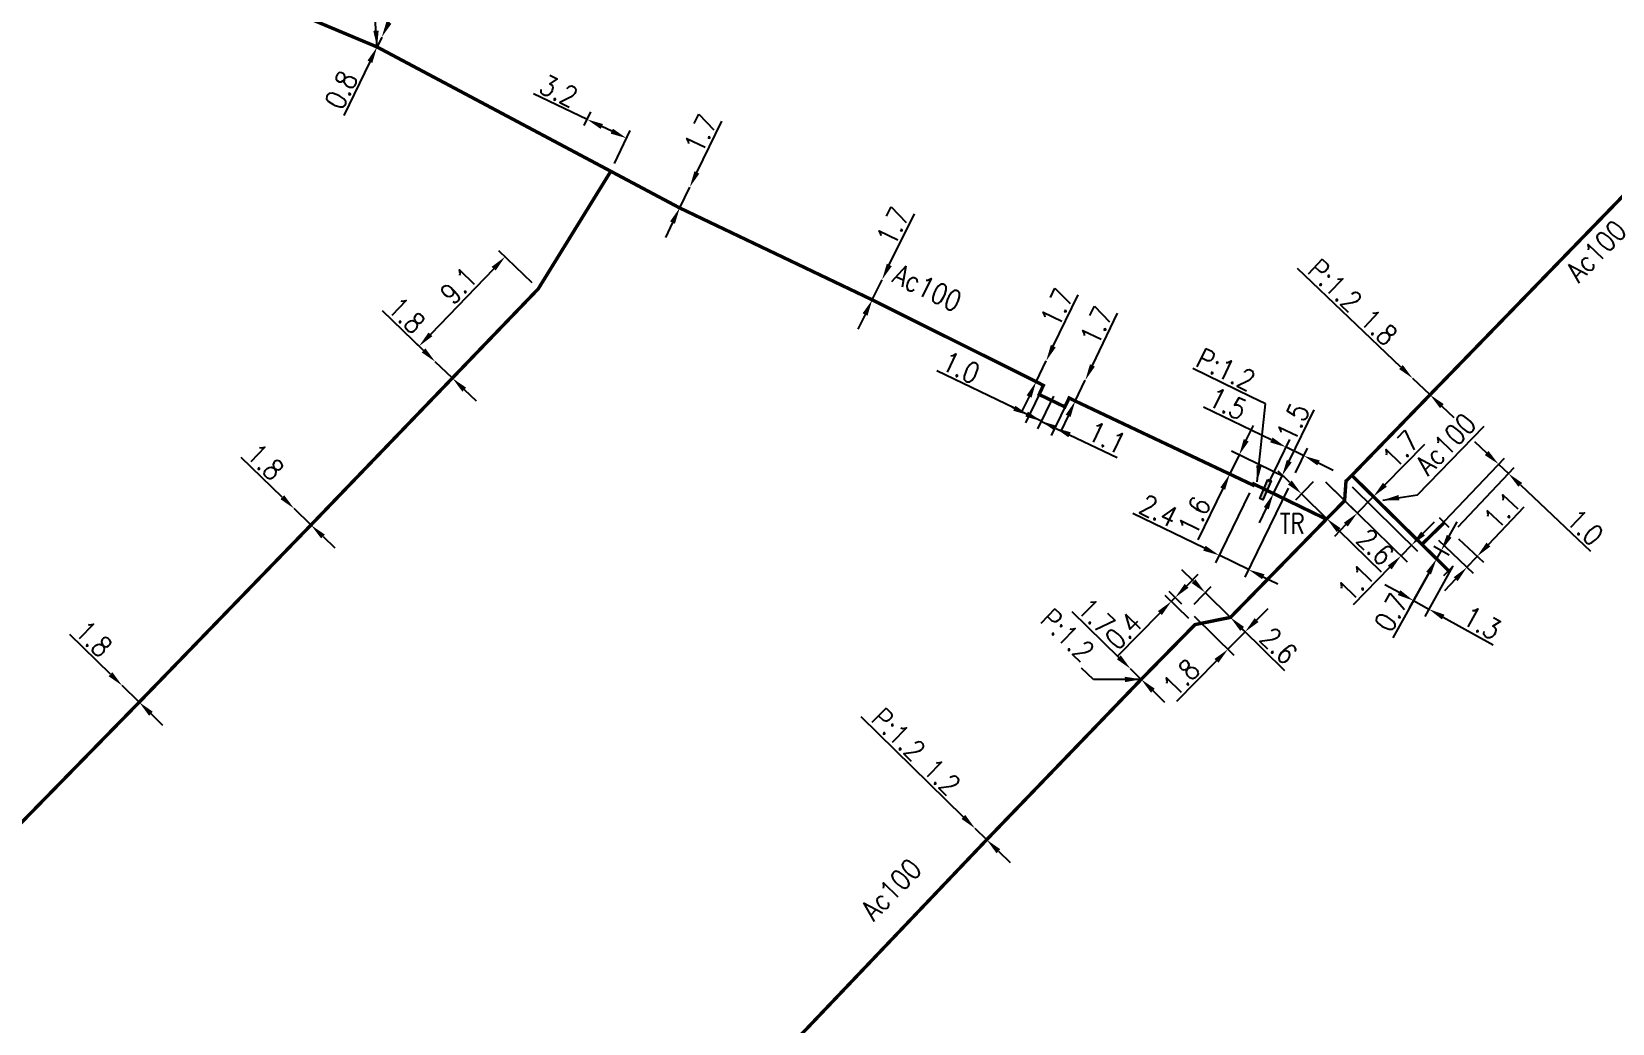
# Model space of a CAD drawing. Header units: millimetres. Extents: x 138988 to 140002, y 128990 to 130001.
# Drawn here: x 139089 to 139205.1, y 129176.9 to 129249.7 of the extents above; entities that cross this region are included whole.
import ezdxf
from ezdxf.enums import TextEntityAlignment as Align

# ---------------------------------------------------------------- set-up
doc = ezdxf.new("R2010")
doc.units = ezdxf.units.MM
doc.header["$PDMODE"] = 34
doc.linetypes.add('L_25_AP', pattern=[2000, 1000, 1000])
doc.layers.get('0').update_dxf_attribs({"linetype": 'CONTINUOUS'})
doc.layers.get('Defpoints').update_dxf_attribs({"linetype": 'CONTINUOUS'})
doc.layers.add('L_150', color=1, linetype='CONTINUOUS')
doc.layers.add('L_340', color=7, linetype='CONTINUOUS')
doc.styles.add('G_ROMANS', font='ROMANS.SHX', dxfattribs={"width": 0.75})
doc.styles.get("Standard").update_dxf_attribs({"font": 'romans.shx', "width": 0.85})
doc.dimstyles.get("Standard").update_dxf_attribs({"dimtxt": 1.5, "dimasz": 1.2, "dimexe": 0.625, "dimexo": 0.625, "dimgap": 0.25, "dimtad": 1, "dimdec": 1, "dimzin": 0, "dimdsep": 46, "dimtxsty": 'Standard', "dimcen": -0.5, "dimadec": 0, "dimazin": 0, "dimtfac": 1, "dimtdec": 1, "dimtmove": 0, "dimatfit": 3, "dimfxl": 0, "dimtolj": 1, "dimtzin": 0, "dimarcsym": 0})

# ---------------------------------------------------------------- blocks, each defined once
blk = doc.blocks.new('*D1044')
at = {"layer": 'Defpoints', "color": 0, "linetype": 'Continuous', "transparency": 16777216}
for p in [(139095.69, 129201.69), (139095.69, 129201.69), (139096.94, 129200.47)]:
    blk.add_point(p, dxfattribs=at)
at = {"layer": 'L_150', "color": 0, "linetype": 'Continuous', "lineweight": -2, "transparency": 16777216}
for p, q in [((139094.83, 129202.53), (139091.84, 129205.45)), ((139096.94, 129200.47), (139095.69, 129201.69)), ((139097.8, 129199.63), (139098.66, 129198.79))]:
    blk.add_line(p, q, dxfattribs=at)
at = {"layer": 'L_150', "color": 0, "linetype": 'Continuous', "transparency": 16777216}
for points in [[(139094.97, 129202.67), (139094.69, 129202.38), (139095.69, 129201.69)], [(139097.94, 129199.77), (139097.66, 129199.48), (139096.94, 129200.47)]]:
    blk.add_solid(points, dxfattribs=at)
at = {"layer": 'L_150', "color": 0, "linetype": 'Continuous', "transparency": 16777216, "insert": (139093.6, 129205.13), "char_height": 1.5, "attachment_point": 5, "rotation": 315.6633}
blk.add_mtext('\\A1;1.8', dxfattribs=at)
blk = doc.blocks.new('*D1050')
at = {"layer": 'Defpoints', "color": 0, "linetype": 'Continuous', "transparency": 16777216}
for p in [(139114.4, 129248.59), (139114.74, 129249.31), (139114.74, 129249.31)]:
    blk.add_point(p, dxfattribs=at)
at = {"layer": 'L_150', "color": 0, "linetype": 'Continuous', "lineweight": -2, "transparency": 16777216}
for p, q in [((139115.27, 129250.39), (139115.79, 129251.47)), ((139114.74, 129249.31), (139114.4, 129248.59)), ((139113.87, 129247.51), (139111.97, 129243.57))]:
    blk.add_line(p, q, dxfattribs=at)
at = {"layer": 'L_150', "color": 0, "linetype": 'Continuous', "transparency": 16777216}
for points in [[(139115.09, 129250.48), (139115.45, 129250.3), (139114.74, 129249.31)], [(139113.69, 129247.59), (139114.05, 129247.42), (139114.4, 129248.59)]]:
    blk.add_solid(points, dxfattribs=at)
at = {"layer": 'L_150', "color": 0, "linetype": 'Continuous', "transparency": 16777216, "insert": (139111.76, 129245.43), "char_height": 1.5, "attachment_point": 5, "rotation": 64.2284}
blk.add_mtext('\\A1;0.8', dxfattribs=at)
blk = doc.blocks.new('*D1051')
at = {"layer": 'Defpoints', "color": 0, "linetype": 'Continuous', "transparency": 16777216}
for p in [(139129.82, 129243.27), (139129.33, 129242.25), (139131.55, 129239.46)]:
    blk.add_point(p, dxfattribs=at)
at = {"layer": 'L_150', "color": 0, "linetype": 'Continuous', "lineweight": -2, "transparency": 16777216}
for p, q in [((139129.82, 129243.27), (139125.87, 129245.15)), ((139129.6, 129242.82), (139130.08, 129243.83)), ((139131.62, 129242.41), (139130.9, 129242.75)), ((139131.82, 129240.03), (139132.97, 129242.45))]:
    blk.add_line(p, q, dxfattribs=at)
at = {"layer": 'L_150', "color": 0, "linetype": 'Continuous', "transparency": 16777216}
for points in [[(139130.98, 129242.93), (139130.81, 129242.57), (139129.82, 129243.27)], [(139131.71, 129242.59), (139131.54, 129242.23), (139132.71, 129241.89)]]:
    blk.add_solid(points, dxfattribs=at)
at = {"layer": 'L_150', "color": 0, "linetype": 'Continuous', "transparency": 16777216, "insert": (139127.73, 129245.37), "char_height": 1.5, "attachment_point": 5, "rotation": 334.5135}
blk.add_mtext('\\A1;3.2', dxfattribs=at)
blk = doc.blocks.new('*D1052')
at = {"layer": 'Defpoints', "color": 0, "linetype": 'Continuous', "transparency": 16777216}
for p in [(139137.35, 129238.3), (139137.35, 129238.3), (139136.61, 129236.77)]:
    blk.add_point(p, dxfattribs=at)
at = {"layer": 'L_150', "color": 0, "linetype": 'Continuous', "lineweight": -2, "transparency": 16777216}
for p, q in [((139137.87, 129239.38), (139139.71, 129243.15)), ((139136.61, 129236.77), (139137.35, 129238.3)), ((139136.08, 129235.69), (139135.56, 129234.61))]:
    blk.add_line(p, q, dxfattribs=at)
at = {"layer": 'L_150', "color": 0, "linetype": 'Continuous', "transparency": 16777216}
for points in [[(139137.69, 129239.47), (139138.05, 129239.29), (139137.35, 129238.3)], [(139135.9, 129235.78), (139136.26, 129235.61), (139136.61, 129236.77)]]:
    blk.add_solid(points, dxfattribs=at)
at = {"layer": 'L_150', "color": 0, "linetype": 'Continuous', "transparency": 16777216, "insert": (139138.15, 129242.24), "char_height": 1.5, "attachment_point": 5, "rotation": 64.0639}
blk.add_mtext('\\A1;1.7', dxfattribs=at)
blk = doc.blocks.new('*D1053')
at = {"layer": 'Defpoints', "color": 0, "linetype": 'Continuous', "transparency": 16777216}
for p in [(139151.46, 129231.5), (139151.46, 129231.5), (139150.74, 129230.02)]:
    blk.add_point(p, dxfattribs=at)
at = {"layer": 'L_150', "color": 0, "linetype": 'Continuous', "lineweight": -2, "transparency": 16777216}
for p, q in [((139151.99, 129232.58), (139153.83, 129236.34)), ((139150.74, 129230.02), (139151.46, 129231.5)), ((139150.21, 129228.94), (139149.68, 129227.86))]:
    blk.add_line(p, q, dxfattribs=at)
at = {"layer": 'L_150', "color": 0, "linetype": 'Continuous', "transparency": 16777216}
for points in [[(139151.81, 129232.67), (139152.17, 129232.49), (139151.46, 129231.5)], [(139150.03, 129229.03), (139150.39, 129228.85), (139150.74, 129230.02)]]:
    blk.add_solid(points, dxfattribs=at)
at = {"layer": 'L_150', "color": 0, "linetype": 'Continuous', "transparency": 16777216, "insert": (139152.27, 129235.44), "char_height": 1.5, "attachment_point": 5, "rotation": 63.9567}
blk.add_mtext('\\A1;1.7', dxfattribs=at)
blk = doc.blocks.new('*D1054')
at = {"layer": 'Defpoints', "color": 0, "linetype": 'Continuous', "transparency": 16777216}
for p in [(139126.23, 129230.83), (139117.48, 129226.62), (139118.67, 129225.48)]:
    blk.add_point(p, dxfattribs=at)
at = {"layer": 'L_150', "color": 0, "linetype": 'Continuous', "lineweight": -2, "transparency": 16777216}
for p, q in [((139125.78, 129231.27), (139123.34, 129233.61)), ((139122.96, 129232.31), (139118.31, 129227.48)), ((139118.22, 129225.91), (139117.03, 129227.05))]:
    blk.add_line(p, q, dxfattribs=at)
at = {"layer": 'L_150', "color": 0, "linetype": 'Continuous', "transparency": 16777216}
for points in [[(139122.81, 129232.45), (139123.1, 129232.17), (139123.79, 129233.18)], [(139118.17, 129227.62), (139118.46, 129227.35), (139117.48, 129226.62)]]:
    blk.add_solid(points, dxfattribs=at)
at = {"layer": 'L_150', "color": 0, "linetype": 'Continuous', "transparency": 16777216, "insert": (139120.38, 129231.07), "char_height": 1.5, "attachment_point": 5, "rotation": 46.1156}
blk.add_mtext('\\A1;9.1', dxfattribs=at)
blk = doc.blocks.new('*D1055')
at = {"layer": 'Defpoints', "color": 0, "linetype": 'Continuous', "transparency": 16777216}
for p in [(139118.67, 129225.47), (139118.67, 129225.47), (139119.93, 129224.26)]:
    blk.add_point(p, dxfattribs=at)
at = {"layer": 'L_150', "color": 0, "linetype": 'Continuous', "lineweight": -2, "transparency": 16777216}
for p, q in [((139117.81, 129226.31), (139114.79, 129229.21)), ((139119.93, 129224.26), (139118.67, 129225.47)), ((139120.8, 129223.43), (139121.66, 129222.6))]:
    blk.add_line(p, q, dxfattribs=at)
at = {"layer": 'L_150', "color": 0, "linetype": 'Continuous', "transparency": 16777216}
for points in [[(139117.95, 129226.45), (139117.67, 129226.16), (139118.67, 129225.47)], [(139120.94, 129223.57), (139120.66, 129223.28), (139119.93, 129224.26)]]:
    blk.add_solid(points, dxfattribs=at)
at = {"layer": 'L_150', "color": 0, "linetype": 'Continuous', "transparency": 16777216, "insert": (139116.56, 129228.89), "char_height": 1.5, "attachment_point": 5, "rotation": 316.1164}
blk.add_mtext('\\A1;1.8', dxfattribs=at)
blk = doc.blocks.new('*D1056')
at = {"layer": 'Defpoints', "color": 0, "linetype": 'Continuous', "transparency": 16777216}
for p in [(139108.31, 129214.69), (139108.31, 129214.69), (139109.56, 129213.47)]:
    blk.add_point(p, dxfattribs=at)
at = {"layer": 'L_150', "color": 0, "linetype": 'Continuous', "lineweight": -2, "transparency": 16777216}
for p, q in [((139107.44, 129215.53), (139104.43, 129218.44)), ((139109.56, 129213.47), (139108.31, 129214.69)), ((139110.43, 129212.64), (139111.29, 129211.8))]:
    blk.add_line(p, q, dxfattribs=at)
at = {"layer": 'L_150', "color": 0, "linetype": 'Continuous', "transparency": 16777216}
for points in [[(139107.58, 129215.67), (139107.31, 129215.38), (139108.31, 129214.69)], [(139110.57, 129212.78), (139110.29, 129212.5), (139109.56, 129213.47)]]:
    blk.add_solid(points, dxfattribs=at)
at = {"layer": 'L_150', "color": 0, "linetype": 'Continuous', "transparency": 16777216, "insert": (139106.2, 129218.12), "char_height": 1.5, "attachment_point": 5, "rotation": 315.9331}
blk.add_mtext('\\A1;1.8', dxfattribs=at)
blk = doc.blocks.new('*D1058')
at = {"layer": 'Defpoints', "color": 0, "linetype": 'Continuous', "transparency": 16777216}
for p in [(139166.38, 129224.12), (139166.38, 129224.12), (139165.64, 129222.59)]:
    blk.add_point(p, dxfattribs=at)
at = {"layer": 'L_150', "color": 0, "linetype": 'Continuous', "lineweight": -2, "transparency": 16777216}
for p, q in [((139166.9, 129225.2), (139168.75, 129229.05)), ((139165.64, 129222.59), (139166.38, 129224.12)), ((139165.12, 129221.51), (139164.6, 129220.43))]:
    blk.add_line(p, q, dxfattribs=at)
at = {"layer": 'L_150', "color": 0, "linetype": 'Continuous', "transparency": 16777216}
for points in [[(139166.72, 129225.29), (139167.08, 129225.12), (139166.38, 129224.12)], [(139164.94, 129221.59), (139165.3, 129221.42), (139165.64, 129222.59)]]:
    blk.add_solid(points, dxfattribs=at)
at = {"layer": 'L_150', "color": 0, "linetype": 'Continuous', "transparency": 16777216, "insert": (139167.2, 129228.14), "char_height": 1.5, "attachment_point": 5, "rotation": 64.2855}
blk.add_mtext('\\A1;1.7', dxfattribs=at)
blk = doc.blocks.new('*D1059')
at = {"layer": 'Defpoints', "color": 0, "linetype": 'Continuous', "transparency": 16777216}
for p in [(139163.51, 129225.54), (139163.51, 129225.54), (139162.77, 129224.01)]:
    blk.add_point(p, dxfattribs=at)
at = {"layer": 'L_150', "color": 0, "linetype": 'Continuous', "lineweight": -2, "transparency": 16777216}
for p, q in [((139164.03, 129226.62), (139165.85, 129230.4)), ((139162.77, 129224.01), (139163.51, 129225.54)), ((139162.25, 129222.93), (139161.73, 129221.85))]:
    blk.add_line(p, q, dxfattribs=at)
at = {"layer": 'L_150', "color": 0, "linetype": 'Continuous', "transparency": 16777216}
for points in [[(139163.85, 129226.71), (139164.21, 129226.53), (139163.51, 129225.54)], [(139162.07, 129223.01), (139162.43, 129222.84), (139162.77, 129224.01)]]:
    blk.add_solid(points, dxfattribs=at)
at = {"layer": 'L_150', "color": 0, "linetype": 'Continuous', "transparency": 16777216, "insert": (139164.3, 129229.48), "char_height": 1.5, "attachment_point": 5, "rotation": 64.2855}
blk.add_mtext('\\A1;1.7', dxfattribs=at)
blk = doc.blocks.new('*D1060')
at = {"layer": 'Defpoints', "color": 0, "linetype": 'Continuous', "transparency": 16777216}
for p in [(139164.31, 129223.51), (139165.19, 129222.81), (139163.15, 129221.11)]:
    blk.add_point(p, dxfattribs=at)
at = {"layer": 'L_150', "color": 0, "linetype": 'Continuous', "lineweight": -2, "transparency": 16777216}
for p, q in [((139162.07, 129221.63), (139160.99, 129222.15)), ((139164.04, 129222.94), (139162.88, 129220.54)), ((139164.92, 129222.24), (139163.87, 129220.07)), ((139163.15, 129221.11), (139164.14, 129220.63)), ((139165.22, 129220.11), (139168.71, 129218.43))]:
    blk.add_line(p, q, dxfattribs=at)
at = {"layer": 'L_150', "color": 0, "linetype": 'Continuous', "transparency": 16777216}
for points in [[(139162.16, 129221.81), (139161.98, 129221.45), (139163.15, 129221.11)], [(139165.31, 129220.29), (139165.13, 129219.93), (139164.14, 129220.63)]]:
    blk.add_solid(points, dxfattribs=at)
at = {"layer": 'L_150', "color": 0, "linetype": 'Continuous', "transparency": 16777216, "insert": (139167.96, 129219.9), "char_height": 1.5, "attachment_point": 5, "rotation": 334.2855}
blk.add_mtext('\\A1;1.1', dxfattribs=at)
blk = doc.blocks.new('*D1061')
at = {"layer": 'Defpoints', "color": 0, "linetype": 'Continuous', "transparency": 16777216}
for p in [(139163.3, 129223.74), (139164.31, 129223.51), (139163.15, 129221.11)]:
    blk.add_point(p, dxfattribs=at)
at = {"layer": 'L_150', "color": 0, "linetype": 'Continuous', "lineweight": -2, "transparency": 16777216}
for p, q in [((139161.17, 129222.06), (139155.47, 129224.8)), ((139163.03, 129223.17), (139161.98, 129220.98)), ((139164.04, 129222.94), (139162.88, 129220.54)), ((139163.15, 129221.11), (139162.25, 129221.54)), ((139164.23, 129220.58), (139165.31, 129220.06))]:
    blk.add_line(p, q, dxfattribs=at)
at = {"layer": 'L_150', "color": 0, "linetype": 'Continuous', "transparency": 16777216}
for points in [[(139161.25, 129222.24), (139161.08, 129221.88), (139162.25, 129221.54)], [(139164.32, 129220.76), (139164.14, 129220.4), (139163.15, 129221.11)]]:
    blk.add_solid(points, dxfattribs=at)
at = {"layer": 'L_150', "color": 0, "linetype": 'Continuous', "transparency": 16777216, "insert": (139157.25, 129225.05), "char_height": 1.5, "attachment_point": 5, "rotation": 334.2855}
blk.add_mtext('\\A1;1.0', dxfattribs=at)
blk = doc.blocks.new('*D1062')
at = {"layer": 'Defpoints', "color": 0, "linetype": 'Continuous', "transparency": 16777216}
for p in [(139182.42, 129218.57), (139179.6, 129216.08), (139181.54, 129216.75)]:
    blk.add_point(p, dxfattribs=at)
at = {"layer": 'L_340', "color": 0, "linetype": 'Continuous', "lineweight": -2, "transparency": 16777216}
for p, q in [((139180.03, 129219.73), (139175.05, 129222.15)), ((139179.87, 129216.64), (139181.39, 129219.77)), ((139182.42, 129218.57), (139181.11, 129219.2)), ((139181.81, 129217.31), (139182.69, 129219.13)), ((139183.5, 129218.04), (139184.58, 129217.52))]:
    blk.add_line(p, q, dxfattribs=at)
at = {"layer": 'L_340', "color": 0, "linetype": 'Continuous', "transparency": 16777216}
for points in [[(139180.12, 129219.91), (139179.95, 129219.55), (139181.11, 129219.2)], [(139183.59, 129218.22), (139183.41, 129217.86), (139182.42, 129218.57)]]:
    blk.add_solid(points, dxfattribs=at)
at = {"layer": 'L_340', "color": 0, "linetype": 'Continuous', "transparency": 16777216, "insert": (139176.83, 129222.4), "char_height": 1.5, "attachment_point": 5, "rotation": 334.0854}
blk.add_mtext('\\A1;1.5', dxfattribs=at)
blk = doc.blocks.new('*D1063')
at = {"layer": 'Defpoints', "color": 0, "linetype": 'Continuous', "transparency": 16777216}
for p in [(139178.7, 129216.4), (139181.54, 129216.75), (139178.36, 129210.21)]:
    blk.add_point(p, dxfattribs=at)
at = {"layer": 'L_150', "color": 0, "linetype": 'Continuous', "lineweight": -2, "transparency": 16777216}
for p, q in [((139181.26, 129216.19), (139178.09, 129209.65)), ((139178.43, 129215.84), (139175.93, 129210.7)), ((139175.12, 129211.78), (139169.87, 129214.33)), ((139178.36, 129210.21), (139176.2, 129211.26)), ((139179.44, 129209.69), (139180.52, 129209.16))]:
    blk.add_line(p, q, dxfattribs=at)
at = {"layer": 'L_150', "color": 0, "linetype": 'Continuous', "transparency": 16777216}
for points in [[(139175.21, 129211.96), (139175.03, 129211.6), (139176.2, 129211.26)], [(139179.53, 129209.87), (139179.35, 129209.51), (139178.36, 129210.21)]]:
    blk.add_solid(points, dxfattribs=at)
at = {"layer": 'L_150', "color": 0, "linetype": 'Continuous', "transparency": 16777216, "insert": (139171.76, 129214.53), "char_height": 1.5, "attachment_point": 5, "rotation": 334.0854}
blk.add_mtext('\\A1;2.4', dxfattribs=at)
blk = doc.blocks.new('*D1064')
at = {"layer": 'Defpoints', "color": 0, "linetype": 'Continuous', "transparency": 16777216}
for p in [(139179.6, 129216.08), (139180.82, 129217.1), (139181.54, 129216.75)]:
    blk.add_point(p, dxfattribs=at)
at = {"layer": 'L_340', "color": 0, "linetype": 'Continuous', "lineweight": -2, "transparency": 16777216}
for p, q in [((139181.35, 129218.18), (139183.18, 129221.95)), ((139180.98, 129217.02), (139180.26, 129217.37)), ((139180.19, 129215.8), (139180.82, 129217.1)), ((139180.16, 129215.81), (139180.75, 129215.52)), ((139179.66, 129214.72), (139179.14, 129213.64))]:
    blk.add_line(p, q, dxfattribs=at)
at = {"layer": 'L_340', "color": 0, "linetype": 'Continuous', "transparency": 16777216}
for points in [[(139181.17, 129218.27), (139181.53, 129218.09), (139180.82, 129217.1)], [(139179.48, 129214.8), (139179.84, 129214.63), (139180.19, 129215.8)]]:
    blk.add_solid(points, dxfattribs=at)
at = {"layer": 'L_340', "color": 0, "linetype": 'Continuous', "transparency": 16777216, "insert": (139181.62, 129221.04), "char_height": 1.5, "attachment_point": 5, "rotation": 64.0854}
blk.add_mtext('\\A1;1.5', dxfattribs=at)
blk = doc.blocks.new('*D1065')
at = {"layer": 'Defpoints', "color": 0, "linetype": 'Continuous', "transparency": 16777216}
for p in [(139176.99, 129217.24), (139178.7, 129216.4), (139181.54, 129216.75)]:
    blk.add_point(p, dxfattribs=at)
at = {"layer": 'L_150', "color": 0, "linetype": 'Continuous', "lineweight": -2, "transparency": 16777216}
for p, q in [((139178.19, 129219.71), (139178.72, 129220.79)), ((139177.67, 129218.63), (139176.99, 129217.24)), ((139180.98, 129217.02), (139177.11, 129218.91)), ((139178.14, 129216.68), (139176.43, 129217.51)), ((139176.47, 129216.16), (139174.63, 129212.39))]:
    blk.add_line(p, q, dxfattribs=at)
at = {"layer": 'L_150', "color": 0, "linetype": 'Continuous', "transparency": 16777216}
for points in [[(139178.01, 129219.8), (139178.37, 129219.62), (139177.67, 129218.63)], [(139176.29, 129216.24), (139176.64, 129216.07), (139176.99, 129217.24)]]:
    blk.add_solid(points, dxfattribs=at)
at = {"layer": 'L_150', "color": 0, "linetype": 'Continuous', "transparency": 16777216, "insert": (139174.39, 129214.17), "char_height": 1.5, "attachment_point": 5, "rotation": 64.0854}
blk.add_mtext('\\A1;1.6', dxfattribs=at)
blk = doc.blocks.new('L_340_19')
at = {"linetype": 'Continuous'}
blk.add_hatch(color=0, dxfattribs=at).paths.add_polyline_path([(0.125, 0.75), (-0.125, 0.75), (-0.125, -0.75), (0.125, -0.75)])
at = {"color": 0, "linetype": 'Continuous'}
blk.add_lwpolyline([(-0.125, 0.75), (0.125, 0.75), (0.125, -0.75), (-0.125, -0.75)], close=True, dxfattribs=at)
at = {"color": 0, "linetype": 'Continuous', "width": 0.75}
for tag, height, flags, p in [('TR', 1.5, 8, (0, 3)), ('DEF_LEG', 1.2, 3, (0, -5)), ('DEF_COUP', 1.2, 3, (0, -7.5)), ('DEF_TYPE', 1.2, 3, (0, -10))]:
    blk.add_attdef(tag, text='', height=height, dxfattribs=dict(at, flags=flags)).set_placement(p, align=Align.MIDDLE)
blk = doc.blocks.new('*D1089')
at = {"layer": 'Defpoints', "color": 0, "linetype": 'Continuous', "transparency": 16777216}
for p in [(139190.41, 129224.25), (139190.41, 129224.25), (139191.68, 129223.05)]:
    blk.add_point(p, dxfattribs=at)
at = {"layer": 'L_150', "color": 0, "linetype": 'Continuous', "lineweight": -2, "transparency": 16777216}
for p, q in [((139189.54, 129225.08), (139181.94, 129232.33)), ((139191.68, 129223.05), (139190.41, 129224.25)), ((139192.55, 129222.22), (139193.42, 129221.39))]:
    blk.add_line(p, q, dxfattribs=at)
at = {"layer": 'L_150', "color": 0, "linetype": 'Continuous', "transparency": 16777216}
for points in [[(139189.68, 129225.23), (139189.41, 129224.94), (139190.41, 129224.25)], [(139192.69, 129222.36), (139192.41, 129222.07), (139191.68, 129223.05)]]:
    blk.add_solid(points, dxfattribs=at)
at = {"layer": 'L_150', "color": 0, "linetype": 'Continuous', "transparency": 16777216, "insert": (139186, 129229.84), "char_height": 1.5, "attachment_point": 5, "rotation": 316.3954}
blk.add_mtext('\\A1;P:1.2 1.8', dxfattribs=at)
blk = doc.blocks.new('*D1090')
at = {"layer": 'Defpoints', "color": 0, "linetype": 'Continuous', "transparency": 16777216}
for p in [(139183.55, 129217.09), (139185.51, 129216.71), (139189.55, 129211.22)]:
    blk.add_point(p, dxfattribs=at)
at = {"layer": 'L_150', "color": 0, "linetype": 'Continuous', "lineweight": -2, "transparency": 16777216}
for p, q in [((139184, 129216.66), (139190, 129210.78)), ((139185.96, 129216.28), (139190.77, 129211.57)), ((139191.16, 129212.86), (139192, 129213.72)), ((139190.32, 129212), (139189.55, 129211.22)), ((139188.71, 129210.36), (139186.04, 129207.62))]:
    blk.add_line(p, q, dxfattribs=at)
at = {"layer": 'L_150', "color": 0, "linetype": 'Continuous', "transparency": 16777216}
for points in [[(139191.02, 129213), (139191.31, 129212.72), (139190.32, 129212)], [(139188.57, 129210.5), (139188.86, 129210.22), (139189.55, 129211.22)]]:
    blk.add_solid(points, dxfattribs=at)
at = {"layer": 'L_150', "color": 0, "linetype": 'Continuous', "transparency": 16777216, "insert": (139186.24, 129209.26), "char_height": 1.5, "attachment_point": 5, "rotation": 45.6231}
blk.add_mtext('\\A1;1.1', dxfattribs=at)
blk = doc.blocks.new('*D1091')
at = {"layer": 'Defpoints', "color": 0, "linetype": 'Continuous', "transparency": 16777216}
for p in [(139183.55, 129217.09), (139182.25, 129215.77), (139185.41, 129215.27)]:
    blk.add_point(p, dxfattribs=at)
at = {"layer": 'L_150', "color": 0, "linetype": 'Continuous', "lineweight": -2, "transparency": 16777216}
for p, q in [((139181.39, 129216.61), (139180.54, 129217.44)), ((139183.11, 129216.65), (139181.81, 129215.32)), ((139182.25, 129215.77), (139184.11, 129213.95)), ((139184.97, 129214.83), (139183.67, 129213.5)), ((139184.97, 129213.11), (139188.09, 129210.05))]:
    blk.add_line(p, q, dxfattribs=at)
at = {"layer": 'L_150', "color": 0, "linetype": 'Continuous', "transparency": 16777216}
for points in [[(139181.53, 129216.75), (139181.25, 129216.46), (139182.25, 129215.77)], [(139185.11, 129213.25), (139184.83, 129212.97), (139184.11, 129213.95)]]:
    blk.add_solid(points, dxfattribs=at)
at = {"layer": 'L_150', "color": 0, "linetype": 'Continuous', "transparency": 16777216, "insert": (139187.66, 129211.88), "char_height": 1.5, "attachment_point": 5, "rotation": 315.6231}
blk.add_mtext('\\A1;2.6', dxfattribs=at)
blk = doc.blocks.new('*D1092')
at = {"layer": 'Defpoints', "color": 0, "linetype": 'Continuous', "transparency": 16777216}
for p in [(139183.55, 129217.09), (139185.94, 129217.13), (139186.34, 129214.36)]:
    blk.add_point(p, dxfattribs=at)
at = {"layer": 'L_150', "color": 0, "linetype": 'Continuous', "lineweight": -2, "transparency": 16777216}
for p, q in [((139188.36, 129216.44), (139191.29, 129219.43)), ((139184, 129216.66), (139186.78, 129213.93)), ((139186.39, 129216.69), (139187.97, 129215.14)), ((139186.34, 129214.36), (139187.53, 129215.58)), ((139185.5, 129213.51), (139184.66, 129212.65))]:
    blk.add_line(p, q, dxfattribs=at)
at = {"layer": 'L_150', "color": 0, "linetype": 'Continuous', "transparency": 16777216}
for points in [[(139188.22, 129216.58), (139188.51, 129216.3), (139187.53, 129215.58)], [(139185.35, 129213.65), (139185.64, 129213.37), (139186.34, 129214.36)]]:
    blk.add_solid(points, dxfattribs=at)
at = {"layer": 'L_150', "color": 0, "linetype": 'Continuous', "transparency": 16777216, "insert": (139189.53, 129219.06), "char_height": 1.5, "attachment_point": 5, "rotation": 45.6231}
blk.add_mtext('\\A1;1.7', dxfattribs=at)
blk = doc.blocks.new('*D1093')
at = {"layer": 'Defpoints', "color": 0, "linetype": 'Continuous', "transparency": 16777216}
for p in [(139191.83, 129212.79), (139193.32, 129212.91), (139195.14, 129211.18)]:
    blk.add_point(p, dxfattribs=at)
at = {"layer": 'L_340', "color": 0, "linetype": 'Continuous', "lineweight": -2, "transparency": 16777216}
for p, q in [((139195.97, 129212.05), (139198.6, 129214.83)), ((139192.29, 129212.36), (139194.84, 129209.95)), ((139193.77, 129212.48), (139195.6, 129210.75)), ((139194.39, 129210.38), (139195.14, 129211.18)), ((139193.56, 129209.51), (139192.74, 129208.64))]:
    blk.add_line(p, q, dxfattribs=at)
at = {"layer": 'L_340', "color": 0, "linetype": 'Continuous', "transparency": 16777216}
for points in [[(139195.82, 129212.19), (139196.11, 129211.91), (139195.14, 129211.18)], [(139193.42, 129209.65), (139193.71, 129209.37), (139194.39, 129210.38)]]:
    blk.add_solid(points, dxfattribs=at)
at = {"layer": 'L_340', "color": 0, "linetype": 'Continuous', "transparency": 16777216, "insert": (139196.97, 129214.56), "char_height": 1.5, "attachment_point": 5, "rotation": 46.5863}
blk.add_mtext('\\A1;1.1', dxfattribs=at)
blk = doc.blocks.new('*D1094')
at = {"layer": 'Defpoints', "color": 0, "linetype": 'Continuous', "transparency": 16777216}
for p in [(139197.43, 129217.26), (139191.83, 129212.79), (139193.32, 129212.91)]:
    blk.add_point(p, dxfattribs=at)
at = {"layer": 'L_340', "color": 0, "linetype": 'Continuous', "lineweight": -2, "transparency": 16777216}
for p, q in [((139195.84, 129218.77), (139194.96, 129219.59)), ((139192.26, 129213.25), (139197.14, 129218.4)), ((139193.75, 129213.36), (139197.86, 129217.71)), ((139196.71, 129217.95), (139197.43, 129217.26)), ((139198.31, 129216.43), (139203.45, 129211.57))]:
    blk.add_line(p, q, dxfattribs=at)
at = {"layer": 'L_340', "color": 0, "linetype": 'Continuous', "transparency": 16777216}
for points in [[(139195.97, 129218.92), (139195.7, 129218.62), (139196.71, 129217.95)], [(139198.44, 129216.58), (139198.17, 129216.29), (139197.43, 129217.26)]]:
    blk.add_solid(points, dxfattribs=at)
at = {"layer": 'L_340', "color": 0, "linetype": 'Continuous', "transparency": 16777216, "insert": (139203.05, 129213.32), "char_height": 1.5, "attachment_point": 5, "rotation": 316.5863}
blk.add_mtext('\\A1;1.0', dxfattribs=at)
blk = doc.blocks.new('*D1095')
at = {"layer": 'Defpoints', "color": 0, "linetype": 'Continuous', "transparency": 16777216}
for p in [(139192.5, 129211.61), (139192.16, 129211), (139193.64, 129210.98)]:
    blk.add_point(p, dxfattribs=at)
at = {"layer": 'L_340', "color": 0, "linetype": 'Continuous', "lineweight": -2, "transparency": 16777216}
for p, q in [((139193.08, 129212.66), (139193.66, 129213.71)), ((139193.09, 129211.28), (139191.95, 129211.91)), ((139192.5, 129211.61), (139192.16, 129211)), ((139191.58, 129209.95), (139188.94, 129205.19))]:
    blk.add_line(p, q, dxfattribs=at)
at = {"layer": 'L_340', "color": 0, "linetype": 'Continuous', "transparency": 16777216}
for points in [[(139192.91, 129212.76), (139193.26, 129212.56), (139192.5, 129211.61)], [(139191.4, 129210.05), (139191.75, 129209.85), (139192.16, 129211)]]:
    blk.add_solid(points, dxfattribs=at)
at = {"layer": 'L_340', "color": 0, "linetype": 'Continuous', "transparency": 16777216, "insert": (139188.83, 129207.06), "char_height": 1.5, "attachment_point": 5, "rotation": 60.9837}
blk.add_mtext('\\A1;0.7', dxfattribs=at)
blk = doc.blocks.new('*D1096')
at = {"layer": 'Defpoints', "color": 0, "linetype": 'Continuous', "transparency": 16777216}
for p in [(139192.16, 129211), (139193.64, 129210.98), (139191.6, 129207.3)]:
    blk.add_point(p, dxfattribs=at)
at = {"layer": 'L_340', "color": 0, "linetype": 'Continuous', "lineweight": -2, "transparency": 16777216}
for p, q in [((139191.86, 129210.45), (139190.16, 129207.39)), ((139193.33, 129210.43), (139191.29, 129206.76)), ((139189.41, 129208.52), (139188.36, 129209.1)), ((139190.46, 129207.93), (139191.6, 129207.3)), ((139192.65, 129206.72), (139196.31, 129204.69))]:
    blk.add_line(p, q, dxfattribs=at)
at = {"layer": 'L_340', "color": 0, "linetype": 'Continuous', "transparency": 16777216}
for points in [[(139189.51, 129208.69), (139189.31, 129208.34), (139190.46, 129207.93)], [(139192.74, 129206.9), (139192.55, 129206.55), (139191.6, 129207.3)]]:
    blk.add_solid(points, dxfattribs=at)
at = {"layer": 'L_340', "color": 0, "linetype": 'Continuous', "transparency": 16777216, "insert": (139195.49, 129206.29), "char_height": 1.5, "attachment_point": 5, "rotation": 330.9837}
blk.add_mtext('\\A1;1.3', dxfattribs=at)
blk = doc.blocks.new('*D1097')
at = {"layer": 'Defpoints', "color": 0, "linetype": 'Continuous', "transparency": 16777216}
for p in [(139172.7, 129207.88), (139173.92, 129207.24), (139174.43, 129206.17)]:
    blk.add_point(p, dxfattribs=at)
at = {"layer": 'L_150', "color": 0, "linetype": 'Continuous', "lineweight": -2, "transparency": 16777216}
for p, q in [((139173.82, 129209.02), (139174.66, 129209.88)), ((139173.98, 129206.61), (139172.25, 129208.31)), ((139173.47, 129207.67), (139172.53, 129208.6)), ((139172.98, 129208.16), (139172.7, 129207.88)), ((139171.85, 129207.02), (139168.75, 129203.86))]:
    blk.add_line(p, q, dxfattribs=at)
at = {"layer": 'L_150', "color": 0, "linetype": 'Continuous', "transparency": 16777216}
for points in [[(139173.67, 129209.16), (139173.96, 129208.88), (139172.98, 129208.16)], [(139171.71, 129207.16), (139172, 129206.88), (139172.7, 129207.88)]]:
    blk.add_solid(points, dxfattribs=at)
at = {"layer": 'L_150', "color": 0, "linetype": 'Continuous', "transparency": 16777216, "insert": (139169.17, 129205.71), "char_height": 1.5, "attachment_point": 5, "rotation": 45.5357}
blk.add_mtext('\\A1;0.4', dxfattribs=at)
blk = doc.blocks.new('*D1098')
at = {"layer": 'Defpoints', "color": 0, "linetype": 'Continuous', "transparency": 16777216}
for p in [(139173.92, 129207.24), (139177.03, 129206.7), (139176.85, 129204.36)]:
    blk.add_point(p, dxfattribs=at)
at = {"layer": 'L_150', "color": 0, "linetype": 'Continuous', "lineweight": -2, "transparency": 16777216}
for p, q in [((139174.37, 129206.8), (139177.29, 129203.92)), ((139178.95, 129206.5), (139179.79, 129207.36)), ((139178.11, 129205.64), (139176.85, 129204.36)), ((139177.48, 129206.26), (139178.55, 129205.21)), ((139176.01, 129203.51), (139173.07, 129200.52))]:
    blk.add_line(p, q, dxfattribs=at)
at = {"layer": 'L_150', "color": 0, "linetype": 'Continuous', "transparency": 16777216}
for points in [[(139178.8, 129206.64), (139179.09, 129206.36), (139178.11, 129205.64)], [(139175.86, 129203.65), (139176.15, 129203.37), (139176.85, 129204.36)]]:
    blk.add_solid(points, dxfattribs=at)
at = {"layer": 'L_150', "color": 0, "linetype": 'Continuous', "transparency": 16777216, "insert": (139173.41, 129202.28), "char_height": 1.5, "attachment_point": 5, "rotation": 45.5357}
blk.add_mtext('\\A1;1.8', dxfattribs=at)
blk = doc.blocks.new('*D1099')
at = {"layer": 'Defpoints', "color": 0, "linetype": 'Continuous', "transparency": 16777216}
for p in [(139175.18, 129208.52), (139173.92, 129207.24), (139177.03, 129206.7)]:
    blk.add_point(p, dxfattribs=at)
at = {"layer": 'L_150', "color": 0, "linetype": 'Continuous', "lineweight": -2, "transparency": 16777216}
for p, q in [((139174.32, 129209.36), (139173.47, 129210.2)), ((139174.36, 129207.68), (139175.62, 129208.96)), ((139175.18, 129208.52), (139177.03, 129206.7)), ((139177.89, 129205.86), (139181.01, 129202.79))]:
    blk.add_line(p, q, dxfattribs=at)
at = {"layer": 'L_150', "color": 0, "linetype": 'Continuous', "transparency": 16777216}
for points in [[(139174.46, 129209.5), (139174.18, 129209.22), (139175.18, 129208.52)], [(139178.03, 129206), (139177.75, 129205.71), (139177.03, 129206.7)]]:
    blk.add_solid(points, dxfattribs=at)
at = {"layer": 'L_150', "color": 0, "linetype": 'Continuous', "transparency": 16777216, "insert": (139180.58, 129204.62), "char_height": 1.5, "attachment_point": 5, "rotation": 315.5357}
blk.add_mtext('\\A1;2.6', dxfattribs=at)
blk = doc.blocks.new('*D1100')
at = {"layer": 'Defpoints', "color": 0, "linetype": 'Continuous', "transparency": 16777216}
for p in [(139169.7, 129202.92), (139169.7, 129202.92), (139170.48, 129202.15)]:
    blk.add_point(p, dxfattribs=at)
at = {"layer": 'L_150', "color": 0, "linetype": 'Continuous', "lineweight": -2, "transparency": 16777216}
for p, q in [((139168.84, 129203.76), (139165.42, 129207.11)), ((139170.48, 129202.15), (139169.7, 129202.92)), ((139171.34, 129201.32), (139172.2, 129200.48))]:
    blk.add_line(p, q, dxfattribs=at)
at = {"layer": 'L_150', "color": 0, "linetype": 'Continuous', "transparency": 16777216}
for points in [[(139168.98, 129203.91), (139168.7, 129203.62), (139169.7, 129202.92)], [(139171.48, 129201.46), (139171.2, 129201.17), (139170.48, 129202.15)]]:
    blk.add_solid(points, dxfattribs=at)
at = {"layer": 'L_150', "color": 0, "linetype": 'Continuous', "transparency": 16777216, "insert": (139167.18, 129206.78), "char_height": 1.5, "attachment_point": 5, "rotation": 315.6336}
blk.add_mtext('\\A1;1.7', dxfattribs=at)
blk = doc.blocks.new('*D1101')
at = {"layer": 'Defpoints', "color": 0, "linetype": 'Continuous', "transparency": 16777216}
for p in [(139158.29, 129191.2), (139158.29, 129191.2), (139159.14, 129190.37)]:
    blk.add_point(p, dxfattribs=at)
at = {"layer": 'L_150', "color": 0, "linetype": 'Continuous', "lineweight": -2, "transparency": 16777216}
for p, q in [((139157.43, 129192.04), (139149.92, 129199.39)), ((139159.14, 129190.37), (139158.29, 129191.2)), ((139160, 129189.53), (139160.86, 129188.69))]:
    blk.add_line(p, q, dxfattribs=at)
at = {"layer": 'L_150', "color": 0, "linetype": 'Continuous', "transparency": 16777216}
for points in [[(139157.57, 129192.19), (139157.29, 129191.9), (139158.29, 129191.2)], [(139160.14, 129189.67), (139159.86, 129189.38), (139159.14, 129190.37)]]:
    blk.add_solid(points, dxfattribs=at)
at = {"layer": 'L_150', "color": 0, "linetype": 'Continuous', "transparency": 16777216, "insert": (139153.95, 129196.85), "char_height": 1.5, "attachment_point": 5, "rotation": 315.6049}
blk.add_mtext('\\A1;P:1.2 1.2', dxfattribs=at)
blk = doc.blocks.new('L_340_07')
at = {"color": 0, "linetype": 'Continuous', "const_width": 0.25, "flags": 128}
blk.add_lwpolyline([(0, 0), (1.25, 0)], dxfattribs=at)
at = {"color": 0, "linetype": 'Continuous', "flags": 128}
blk.add_lwpolyline([(1.25, -0.5), (1.25, 0.5)], dxfattribs=at)
at = {"color": 0, "linetype": 'Continuous', "style": 'G_ROMANS', "width": 0.75, "flags": 3}
for tag, p in [('DEF_LEG', (0.72, -3.47)), ('DEF_COUP', (0.72, -5.97)), ('DEF_TYPE', (0.72, -8.47))]:
    blk.add_attdef(tag, text='', height=1.2, dxfattribs=at).set_placement(p, align=Align.MIDDLE)

msp = doc.modelspace()

# ---------------------------------------------------------------- linework, layer by layer
at = {"layer": 'L_150', "linetype": 'L_25_AP', "flags": 128}
msp.add_lwpolyline([(139254, 129284.64, 0.25, 0.25, 0), (139252.46, 129283.54, 0.25, 0.25, 0), (139249.53, 129281.42, 0.25, 0.25, 0), (139245.29, 129278.32, 0.25, 0.25, 0), (139242.75, 129275.67, 0.25, 0.25, 0), (139223.36, 129255.71, 0.25, 0.25, 0), (139191.68, 129223.05, 0.25, 0.25, 0), (139185.94, 129217.13, 0.25, 0.25, 0), (139185.51, 129216.71, 0.25, 0.25, 0), (139185.41, 129215.27, 0.25, 0.25, 0), (139184.07, 129213.91, 0.25, 0.25, 0), (139177.03, 129206.7, 0.25, 0.25, 0), (139174.43, 129206.17, 0.25, 0.25, 0), (139170.48, 129202.15, 0.25, 0.25, 0), (139159.14, 129190.37, 0.25, 0.25, 0), (139134.12, 129164.08, 0.25, 0.25, 0), (139114.47, 129144.46, 0.25, 0.25, 0), (139109.64, 129139.66, 0.25, 0.25, 0), (139110.37, 129138.94, 0.25, 0.25, 0), (139109.89, 129138.43, 0.25, 0.25, 0), (139108.61, 129137.04, 0, 0, 0)], format="xyseb", dxfattribs=at)
at = {"layer": 'L_150', "linetype": 'L_25_AP', "const_width": 0.25, "flags": 128}
for points in [[(139072.15, 129259.94), (139073.95, 129259.06), (139077.8, 129265.08), (139083.43, 129262.69), (139090.52, 129259.08), (139095.66, 129256.46), (139114.4, 129248.59), (139136.61, 129236.77), (139150.74, 129230.02), (139162.77, 129224.01), (139163.3, 129223.74), (139162.99, 129223.07), (139164.88, 129222.16), (139165.19, 129222.81), (139165.64, 129222.59), (139178.7, 129216.41), (139178.7, 129216.41), (139178.7, 129216.41), (139178.74, 129216.5), (139179.6, 129216.08)], [(139131.55, 129239.46), (139126.23, 129230.83), (139119.92, 129224.27), (139109.55, 129213.49), (139096.94, 129200.47), (139079.83, 129182.97), (139075.36, 129178.39), (139074.76, 129178.97), (139074.52, 129178.7)], [(139192.16, 129211), (139191.08, 129212.06), (139185.94, 129217.13)], [(139179.6, 129216.08), (139179.6, 129216.08), (139184.07, 129213.91)], [(139191.83, 129212.79), (139191.08, 129212.06)]]:
    msp.add_lwpolyline(points, dxfattribs=at)

# ---------------------------------------------------------------- block references
at = {"layer": 'L_340'}
ref = msp.add_blockref('L_340_19', (139179.6, 129216.08), dxfattribs=dict(at, rotation=336.5192340849447))
ref.add_attrib('TR', 'TR', dxfattribs={"layer": '0', "color": 0, "linetype": 'Continuous', "height": 1.5, "width": 0.75, "flags": 8}).set_placement((139181.56, 129213.58), align=Align.MIDDLE)
for p, rotation in [((139191.83, 129212.79), 44.36266723985722), ((139192.16, 129211), 315.4202642457884)]:
    msp.add_blockref('L_340_07', p, dxfattribs=dict(at, rotation=rotation))

# ---------------------------------------------------------------- texts
at = {"layer": 'L_150', "linetype": 'Continuous', "width": 0.85}
for rotation, p in [(45.7957, (139202.58, 129231.21)), (334.2748, (139152.1, 129231.36)), (45.7957, (139150.84, 129184.33))]:
    msp.add_text('Ac100', height=1.5, rotation=rotation, dxfattribs=at).set_placement(p)
at = {"layer": 'L_150', "linetype": 'Continuous', "char_height": 1.5}
for s, insert, attachment_point, rotation in [('P:1.2', (139174.7, 129225.88), 4, 334.0854), ('\\A1;Ac100', (139191, 129217.55), 4, 45.8101), ('P:1.2', (139166.11, 129203.32), 9, 315.6336)]:
    msp.add_mtext(s, dxfattribs=dict(at, insert=insert, attachment_point=attachment_point, rotation=rotation))

# ---------------------------------------------------------------- dimensions: what is measured, and where the dimension line sits
at = {"layer": 'L_150', "linetype": 'Continuous'}
for base, p1, p2, angle, picture, middle in [((139114.74, 129249.31), (139114.4, 129248.59), (139114.74, 129249.31), 244.2284, '*D1050', (139112.66, 129245)), ((139129.82, 129243.27), (139131.55, 129239.46), (139129.33, 129242.25), 334.5135, '*D1051', (139127.3, 129244.47)), ((139137.35, 129238.3), (139136.61, 129236.77), (139137.35, 129238.3), 244.0639, '*D1052', (139139.05, 129241.8)), ((139151.46, 129231.5), (139150.74, 129230.02), (139151.46, 129231.5), 243.9567, '*D1053', (139153.17, 129235)), ((139117.48, 129226.62), (139126.23, 129230.83), (139118.67, 129225.48), 46.1156, '*D1054', (139121.1, 129230.38)), ((139163.51, 129225.54), (139162.77, 129224.01), (139163.51, 129225.54), 244.2855, '*D1059', (139165.2, 129229.05)), ((139118.67, 129225.47), (139119.93, 129224.26), (139118.67, 129225.47), 316.1164, '*D1055', (139115.87, 129228.17)), ((139166.38, 129224.12), (139165.64, 129222.59), (139166.38, 129224.12), 244.2855, '*D1058', (139168.1, 129227.7)), ((139163.15, 129221.11), (139163.3, 129223.74), (139164.31, 129223.51), 154.2855, '*D1061', (139156.82, 129224.15)), ((139163.15, 129221.11), (139165.19, 129222.81), (139164.31, 129223.51), 334.2855, '*D1060', (139167.52, 129219)), ((139176.99, 129217.24), (139181.54, 129216.75), (139178.7, 129216.4), 64.0854, '*D1065', (139175.29, 129213.73)), ((139186.34, 129214.36), (139185.94, 129217.13), (139183.55, 129217.09), 45.6231, '*D1092', (139190.25, 129218.36)), ((139108.3065008, 129214.6910738), (139109.5639244, 129213.4739518), (139108.3065008, 129214.6910738), 315.9330625, '*D1056', (139105.5080918, 129217.3997912)), ((139182.25, 129215.77), (139185.41, 129215.27), (139183.55, 129217.09), 315.6231, '*D1091', (139186.96, 129211.16)), ((139178.36, 129210.21), (139178.7, 129216.4), (139181.54, 129216.75), 154.0854, '*D1063', (139171.33, 129213.63)), ((139189.55, 129211.22), (139185.51, 129216.71), (139183.55, 129217.09), 45.6231, '*D1090', (139186.96, 129208.56)), ((139172.7, 129207.88), (139173.92, 129207.24), (139174.43, 129206.17), 45.5357, '*D1097', (139169.88, 129205.01)), ((139175.18, 129208.52), (139177.03, 129206.7), (139173.92, 129207.24), 315.5357, '*D1099', (139179.88, 129203.9)), ((139095.69, 129201.69), (139096.94, 129200.47), (139095.69, 129201.69), 315.6633, '*D1044', (139092.9, 129204.41)), ((139176.85, 129204.36), (139177.03, 129206.7), (139173.92, 129207.24), 45.5357, '*D1098', (139174.12, 129201.58))]:
    dim = msp.add_linear_dim(base=base, p1=p1, p2=p2, angle=angle, dimstyle='Standard', dxfattribs=at)
    dim.commit()
    dim.dimension.update_dxf_attribs({"geometry": picture, "text_midpoint": middle, "dimtype": 160})
for base, p1, p2, angle, text, picture, middle in [((139190.4134, 129224.2535), (139191.6806, 129223.0465), (139190.4134, 129224.2535), 316.3954, 'P:1.2 <>', '*D1089', (139185.3071, 129229.1169)), ((139169.7, 129202.92), (139170.48, 129202.15), (139169.7, 129202.92), 315.6336, '1.7', '*D1100', (139166.49, 129206.07)), ((139158.29, 129191.2), (139159.14, 129190.37), (139158.29, 129191.2), 315.6049, 'P:1.2 <>', '*D1101', (139153.25, 129196.14))]:
    dim = msp.add_linear_dim(base=base, p1=p1, p2=p2, angle=angle, text=text, dimstyle='Standard', dxfattribs=at)
    dim.commit()
    dim.dimension.update_dxf_attribs({"geometry": picture, "text_midpoint": middle, "dimtype": 160})
at = {"layer": 'L_340', "linetype": 'Continuous'}
for base, p1, p2, angle, picture, middle in [((139182.42, 129218.57), (139179.6, 129216.08), (139181.54, 129216.75), 154.0854, '*D1062', (139176.4, 129221.5)), ((139180.8222, 129217.0995), (139179.5968, 129216.0828), (139181.5379, 129216.7517), 244.0854, '*D1064', (139182.5243, 129220.6025)), ((139197.43, 129217.26), (139191.83, 129212.79), (139193.32, 129212.91), 136.5863, '*D1094', (139202.36, 129212.6)), ((139195.14, 129211.18), (139191.83, 129212.79), (139193.32, 129212.91), 226.5863, '*D1093', (139197.69, 129213.88)), ((139192.5, 129211.61), (139192.16, 129211), (139193.64, 129210.98), 240.9837, '*D1095', (139189.71, 129206.58)), ((139191.6, 129207.3), (139192.16, 129211), (139193.64, 129210.98), 150.9837, '*D1096', (139195, 129205.41))]:
    dim = msp.add_linear_dim(base=base, p1=p1, p2=p2, angle=angle, dimstyle='Standard', dxfattribs=at)
    dim.commit()
    dim.dimension.update_dxf_attribs({"geometry": picture, "text_midpoint": middle, "dimtype": 160})

# ---------------------------------------------------------------- leaders
at = {"layer": 'L_150', "linetype": 'Continuous', "annotation_type": 0, "has_hookline": 1}
for points, hookline_direction, text_width, horizontal_direction in [([(139114.4, 129248.59), (139114.12, 129252.65), (139114.65, 129253.73)], 0, 5.71, (0.434785, 0.900534, 0)), ([(139179, 129216.66), (139179.61, 129222.38), (139178.53, 129222.9)], 1, 4.49, (0.899447, -0.437031, 0)), ([(139188.21, 129215.31), (139190.75, 129215.7), (139191.59, 129216.56)], 0, 5.59, (0.697039, 0.717033, 0))]:
    msp.add_leader(points, dimstyle='Standard', dxfattribs=dict(at, hookline_direction=hookline_direction, text_width=text_width, horizontal_direction=horizontal_direction))
at = {"layer": 'L_150', "linetype": 'Continuous'}
msp.add_leader([(139170.48, 129202.15), (139166.97, 129202.13), (139166.11, 129202.97)], dimstyle='Standard', dxfattribs=at)

doc.saveas('drawing.dxf')
